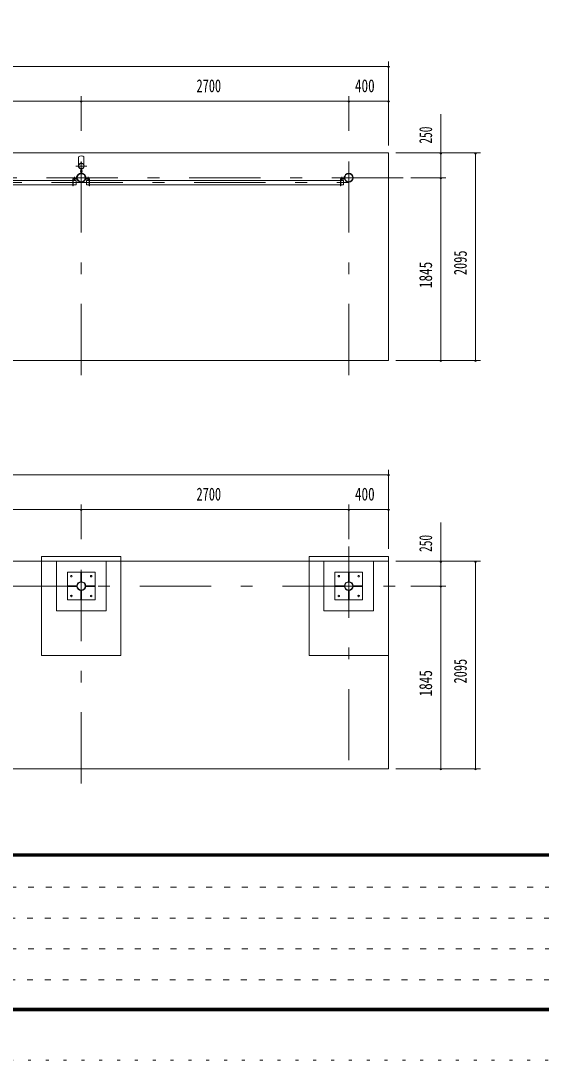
# Model space of a CAD drawing. Units: millimetres, scale not verified. Extents: x -25340 to 25344, y -10500 to 10500.
# Drawn here: x 4361 to 9614, y -10500 to 0 of the extents above; entities that cross this region are included whole.
import ezdxf
from ezdxf.enums import TextEntityAlignment as Align

# ---------------------------------------------------------------- set-up
doc = ezdxf.new("R2010")
doc.units = ezdxf.units.MM
doc.header["$LTSCALE"] = 60
for name, pattern in [('USER1', [3, 1, -2]), ('USER3', [24, 12, -5, 2, -5]), ('USER4', [3, 0.5, -2.5])]:
    doc.linetypes.add(name, pattern=pattern)
for name, color, linetype, lineweight in [('0-2_1-05BOLD', 7, 'Continuous', 18), ('0-3_1-25CENTER', 3, 'USER3', 18), ('0-5_1-55DIM', 3, 'Continuous', 18), ('0-C_F-F1PAPER', 5, 'Continuous', 18), ('0-D_F-E_J_ADD', 5, 'USER4', 18)]:
    doc.layers.add(name, color=color, linetype=linetype, lineweight=lineweight)
doc.styles.add('ＭＳ ゴシック', font='')
doc.styles.get('ＭＳ ゴシック').set_extended_font_data('MS Gothic')

msp = doc.modelspace()

# ---------------------------------------------------------------- linework, layer by layer
at = {"layer": '0-2_1-05BOLD'}
for p, q in [((4944.13, -1373.23), (4944.13, -1457.81)), ((4999.13, -1457.81), (4999.13, -1373.23)), ((4967.02, -1539.41), (4967.02, -1496.06)), ((4968.62, -1494.67), (4968.62, -1540.88)), ((4974.62, -1540.88), (4974.62, -1494.67)), ((4976.22, -1496.06), (4976.22, -1539.41)), ((7627.07, -1573.33), (7627.07, -1593.33)), ((4887.07, -1613.13), (2806.17, -1613.13)), ((2806.17, -1655.83), (4887.07, -1655.83)), ((4919.12, -1613.13), (4890.27, -1613.13)), ((4921.87, -1595.33), (4892.27, -1595.33)), ((4892.27, -1598.53), (4921.87, -1598.53)), ((5021.37, -1595.33), (5050.97, -1595.33)), ((5050.97, -1598.53), (5021.37, -1598.53)), ((7587.07, -1613.13), (5056.18, -1613.13)), ((5056.18, -1655.83), (7587.07, -1655.83)), ((7619.13, -1613.13), (7590.28, -1613.13)), ((7621.87, -1595.33), (7592.27, -1595.33)), ((7592.27, -1598.53), (7621.87, -1598.53)), ((-2928.37, -5460.33), (8071.62, -5460.33)), ((4974.63, -5645.78), (4968.63, -5645.78)), ((7674.63, -5645.78), (7668.63, -5645.78)), ((4907.08, -5707.33), (4907.08, -5713.33)), ((4968.63, -5774.88), (4974.63, -5774.88)), ((5036.18, -5713.33), (5036.18, -5707.33)), ((7607.08, -5707.33), (7607.08, -5713.33)), ((7668.63, -5774.88), (7674.63, -5774.88)), ((7736.18, -5713.33), (7736.18, -5707.33))]:
    msp.add_line(p, q, dxfattribs=at)
for points in [[(8071.62, -1335.33), (8071.62, -3430.33), (-2928.38, -3430.33), (-2928.38, -1335.33)], [(4571.62, -5410.33), (4571.62, -6410.33), (5371.62, -6410.33), (5371.62, -5410.33)], [(5111.62, -5570.33), (5111.62, -5850.33), (4831.63, -5850.33), (4831.63, -5570.33)], [(4974.63, -5570.78), (4974.63, -5665.78), (4968.63, -5665.78), (4968.63, -5570.78)], [(7531.63, -5570.33), (7811.63, -5570.33), (7811.63, -5850.33), (7531.63, -5850.33)], [(7674.63, -5665.78), (7674.63, -5570.78), (7668.63, -5570.78), (7668.63, -5665.78)], [(4927.08, -5707.33), (4927.08, -5713.33), (4832.08, -5713.33), (4832.08, -5707.33)], [(4968.63, -5754.88), (4968.63, -5849.88), (4974.63, -5849.88), (4974.63, -5754.88)], [(5016.18, -5713.33), (5111.17, -5713.33), (5111.17, -5707.33), (5016.18, -5707.33)], [(7532.08, -5707.33), (7627.08, -5707.33), (7627.08, -5713.33), (7532.08, -5713.33)], [(7668.63, -5754.88), (7674.63, -5754.88), (7674.63, -5849.88), (7668.63, -5849.88)], [(7716.18, -5713.33), (7811.18, -5713.33), (7811.18, -5707.33), (7716.18, -5707.33)]]:
    msp.add_lwpolyline(points, close=True, dxfattribs=at)
for points in [[(4927.07, -1593.33), (4927.07, -1573.33), (4923.87, -1573.33), (4923.87, -1593.33)], [(5019.37, -1593.33), (5019.37, -1573.33), (5016.17, -1573.33), (5016.17, -1593.33)], [(7623.87, -1593.33), (7623.87, -1573.33), (7627.07, -1573.33)], [(4890.27, -1600.53), (4890.27, -1666.33), (4887.07, -1666.33), (4887.07, -1600.53)], [(4890.27, -1655.83), (4919.12, -1655.83), (4919.12, -1613.13)], [(5052.97, -1613.13), (5024.13, -1613.13), (5024.13, -1655.83), (5052.97, -1655.83)], [(5056.18, -1600.53), (5056.18, -1666.33), (5052.97, -1666.33), (5052.97, -1600.53)], [(7590.28, -1600.53), (7590.28, -1666.33), (7587.07, -1666.33), (7587.07, -1600.53)], [(7590.28, -1655.83), (7619.13, -1655.83), (7619.13, -1613.13)], [(8071.62, -5410.33), (8071.62, -7555.33), (-2928.37, -7555.33), (-2928.37, -5410.33)], [(8071.62, -5410.33), (7271.63, -5410.33), (7271.63, -6410.33), (8071.62, -6410.33)], [(4721.62, -5460.33), (4721.62, -5960.33), (5221.62, -5960.33), (5221.62, -5460.33)], [(7421.63, -5460.33), (7421.63, -5960.33), (7921.62, -5960.33), (7921.62, -5460.33)]]:
    msp.add_lwpolyline(points, dxfattribs=at)
for centre, radius in [((4971.63, -1467.33), 27.5), ((4971.63, -1435.98), 2.25), ((4971.63, -1585.33), 44.55), ((4971.63, -1585.33), 40.35), ((7671.62, -1585.33), 44.55), ((7671.62, -1585.33), 40.35), ((4971.63, -1633.73), 2.25), ((4871.63, -5610.33), 8), ((4971.63, -5710.33), 44.55), ((4971.63, -5710.33), 40.35), ((5071.62, -5610.33), 8), ((7571.63, -5610.33), 8), ((7671.63, -5710.33), 44.55), ((7671.63, -5710.33), 40.35), ((7771.63, -5610.33), 8), ((4871.63, -5810.33), 8), ((5071.62, -5810.33), 8), ((7571.63, -5810.33), 8), ((7771.63, -5810.33), 8)]:
    msp.add_circle(centre, radius, dxfattribs=at)
for centre, radius, start, end in [((4971.63, -1408.72), 44.9, 52.23544, 127.76454), ((4971.63, -1467.33), 29.1, 90, 260.90512), ((4971.63, -1484.73), 44.9, 109.58864, 127.76454), ((4971.63, -1435.98), 3.85, 270, 218.65778), ((4971.63, -1467.33), 29.1, 279.09488, 84.06984), ((4971.63, -1484.73), 44.9, 52.23544, 70.41136), ((4971.63, -1585.33), 46.15, 95.72713, 270.00108), ((4971.63, -1585.33), 46.15, 273.78915, 84.28163), ((4892.27, -1600.53), 5.2, 90, 180), ((4892.27, -1600.53), 2, 90, 180), ((4921.87, -1593.33), 2, 270, 0), ((4921.87, -1593.33), 5.2, 270, 0), ((4971.63, -1633.73), 3.85, 142.09248, 90), ((5021.37, -1593.33), 5.2, 180, 270), ((5021.37, -1593.33), 2, 180, 270), ((5050.97, -1600.53), 5.2, 0, 90), ((5050.97, -1600.53), 2, 0, 90), ((7592.27, -1600.53), 5.2, 90, 180), ((7592.27, -1600.53), 2, 90, 180), ((7621.87, -1593.33), 2, 270, 0), ((7621.87, -1593.33), 5.2, 270, 0)]:
    msp.add_arc(centre, radius, start, end, dxfattribs=at)
at = {"layer": '0-3_1-25CENTER'}
for p, q in [((4971.62, -3580.33), (4971.62, -1185.33)), ((7671.62, -3580.33), (7671.62, -1185.33)), ((4916.63, -1467.33), (5026.63, -1467.33)), ((4982.39, -1517.8), (4960.86, -1517.8)), ((8221.62, -1585.33), (-3078.38, -1585.33)), ((-2528.38, -1634.48), (7671.62, -1634.48)), ((4902.07, -1576.33), (4902.07, -1618.13)), ((5041.17, -1618.13), (5041.17, -1576.33)), ((7602.07, -1618.13), (7602.07, -1576.33)), ((4971.62, -7705.33), (4971.62, -5310.33)), ((7671.63, -5310.33), (7671.63, -7705.33)), ((-3078.37, -5710.33), (8221.62, -5710.33))]:
    msp.add_line(p, q, dxfattribs=at)
at = {"layer": '0-5_1-55DIM'}
for p, q in [((8071.62, -410.33), (8071.62, -1260.33)), ((-2928.38, -460.33), (8071.62, -460.33)), ((8081.62, -460.33), (8061.62, -460.33)), ((8071.62, -810.33), (-2928.38, -810.33)), ((4981.62, -810.33), (4961.62, -810.33)), ((4971.62, -1110.33), (4971.62, -760.33)), ((7681.62, -810.33), (7661.62, -810.33)), ((7671.62, -1110.33), (7671.62, -760.33)), ((8081.62, -810.33), (8061.62, -810.33)), ((8601.62, -3430.33), (8601.62, -942.83)), ((8146.62, -1335.33), (9001.62, -1335.33)), ((8611.62, -1335.33), (8591.62, -1335.33)), ((8961.62, -1335.33), (8941.62, -1335.33)), ((8951.62, -1335.33), (8951.62, -3430.33)), ((8651.62, -1585.33), (8296.62, -1585.33)), ((8611.62, -1585.33), (8591.62, -1585.33)), ((9001.62, -3430.33), (8146.62, -3430.33)), ((8611.62, -3430.33), (8591.62, -3430.33)), ((8961.62, -3430.33), (8941.62, -3430.33)), ((8071.62, -4585.33), (-2928.37, -4585.33)), ((8081.62, -4585.33), (8061.62, -4585.33)), ((8071.62, -5335.33), (8071.62, -4535.33)), ((4971.62, -5235.33), (4971.62, -4885.33)), ((7671.63, -4885.33), (7671.63, -5235.33)), ((-2928.37, -4935.33), (8071.62, -4935.33)), ((4981.62, -4935.33), (4961.62, -4935.33)), ((7681.63, -4935.33), (7661.63, -4935.33)), ((8081.62, -4935.33), (8061.62, -4935.33)), ((8601.62, -7555.33), (8601.62, -5067.83)), ((9001.62, -5460.33), (8146.62, -5460.33)), ((8611.62, -5460.33), (8591.62, -5460.33)), ((8961.62, -5460.33), (8941.62, -5460.33)), ((8951.62, -5460.33), (8951.62, -7555.33)), ((8296.62, -5710.33), (8651.62, -5710.33)), ((8611.62, -5710.33), (8591.62, -5710.33)), ((9001.62, -7555.33), (8146.62, -7555.33)), ((8611.62, -7555.33), (8591.62, -7555.33)), ((8961.62, -7555.33), (8941.62, -7555.33))]:
    msp.add_line(p, q, dxfattribs=at)
for centre in [(8071.62, -460.33), (4971.62, -810.33), (7671.62, -810.33), (8071.62, -810.33), (8601.62, -1335.33), (8951.62, -1335.33), (8601.62, -1585.33), (8601.62, -3430.33), (8951.62, -3430.33), (8071.62, -4585.33), (4971.62, -4935.33), (7671.63, -4935.33), (8071.62, -4935.33), (8601.62, -5460.33), (8951.62, -5460.33), (8601.62, -5710.33), (8601.62, -7555.33), (8951.62, -7555.33)]:
    msp.add_arc(centre, 10, 180, 0, dxfattribs=at)
at = {"layer": '0-C_F-F1PAPER'}
for p, q in [((24818.96, -8415), (-3831.04, -8415)), ((-3831.04, -8417.5), (24818.96, -8417.5)), ((24818.96, -8420), (-3831.04, -8420)), ((-3831.04, -8422.5), (24818.96, -8422.5)), ((24818.96, -8425), (-3831.04, -8425)), ((-3831.04, -8427.5), (24818.96, -8427.5)), ((24818.96, -8430), (-3831.04, -8430)), ((-3831.04, -8432.5), (24818.96, -8432.5)), ((24818.96, -8435), (-3831.04, -8435)), ((-3831.04, -8437.5), (24818.96, -8437.5)), ((24818.96, -8440), (-3831.04, -8440))]:
    msp.add_line(p, q, dxfattribs=at)
at = {"layer": '0-C_F-F1PAPER', "color": 6, "linetype": 'USER1'}
for p, q in [((14393.96, -8752), (-3856.04, -8752)), ((-3856.04, -9064), (14393.96, -9064)), ((14393.96, -9376), (-3856.04, -9376)), ((-3856.04, -9688), (11885.96, -9688))]:
    msp.add_line(p, q, dxfattribs=at)
at = {"layer": '0-C_F-F1PAPER'}
for points in [[(24843.96, -10000), (24843.96, 10100), (-3856.04, 10100), (-3856.04, -10000)], [(24841.46, -9997.5), (24841.46, 10097.5), (-3853.54, 10097.5), (-3853.54, -9997.5)], [(24838.96, -9995), (-3851.04, -9995), (-3851.04, 10095), (24838.96, 10095)], [(24836.46, -9992.5), (24836.46, 10092.5), (-3848.54, 10092.5), (-3848.54, -9992.5)], [(24833.96, -9990), (-3846.04, -9990), (-3846.04, 10090), (24833.96, 10090)], [(24831.46, -9987.5), (24831.46, 10087.5), (-3843.54, 10087.5), (-3843.54, -9987.5)], [(24828.96, -9985), (-3841.04, -9985), (-3841.04, 10085), (24828.96, 10085)], [(24826.46, -9982.5), (24826.46, 10082.5), (-3838.54, 10082.5), (-3838.54, -9982.5)], [(24823.96, -9980), (24823.96, 10080), (-3836.04, 10080), (-3836.04, -9980)], [(24821.46, -9977.5), (24821.46, 10077.5), (-3833.54, 10077.5), (-3833.54, -9977.5)], [(24818.96, -9975), (-3831.04, -9975), (-3831.04, 10075), (24818.96, 10075)]]:
    msp.add_lwpolyline(points, close=True, dxfattribs=at)
at = {"layer": '0-D_F-E_J_ADD'}
msp.add_lwpolyline([(25343.96, -10500), (-4356.04, -10500), (-4356.04, 10500), (25343.96, 10500)], close=True, dxfattribs=at)

# ---------------------------------------------------------------- texts
at = {"layer": '0-5_1-55DIM', "color": 7, "style": 'ＭＳ ゴシック'}
for s, width, p in [('2700', 0.7, (6135.02, -760.33)), ('400', 0.75, (7733.99, -760.33)), ('2700', 0.7, (6135.03, -4885.33)), ('400', 0.75, (7734, -4885.33))]:
    msp.add_text(s, height=130.2, dxfattribs=dict(at, width=width)).set_placement(p, align=Align.BOTTOM_LEFT)
for s, width, p in [('250', 0.65, (8551.62, -1240.91)), ('2095', 0.7, (8901.62, -2568.84)), ('1845', 0.75, (8551.62, -2700.06)), ('250', 0.65, (8551.62, -5365.91)), ('2095', 0.7, (8901.62, -6693.84)), ('1845', 0.75, (8551.62, -6825.05))]:
    msp.add_text(s, height=130.2, rotation=90, dxfattribs=dict(at, width=width)).set_placement(p, align=Align.BOTTOM_LEFT)

doc.saveas('drawing.dxf')
